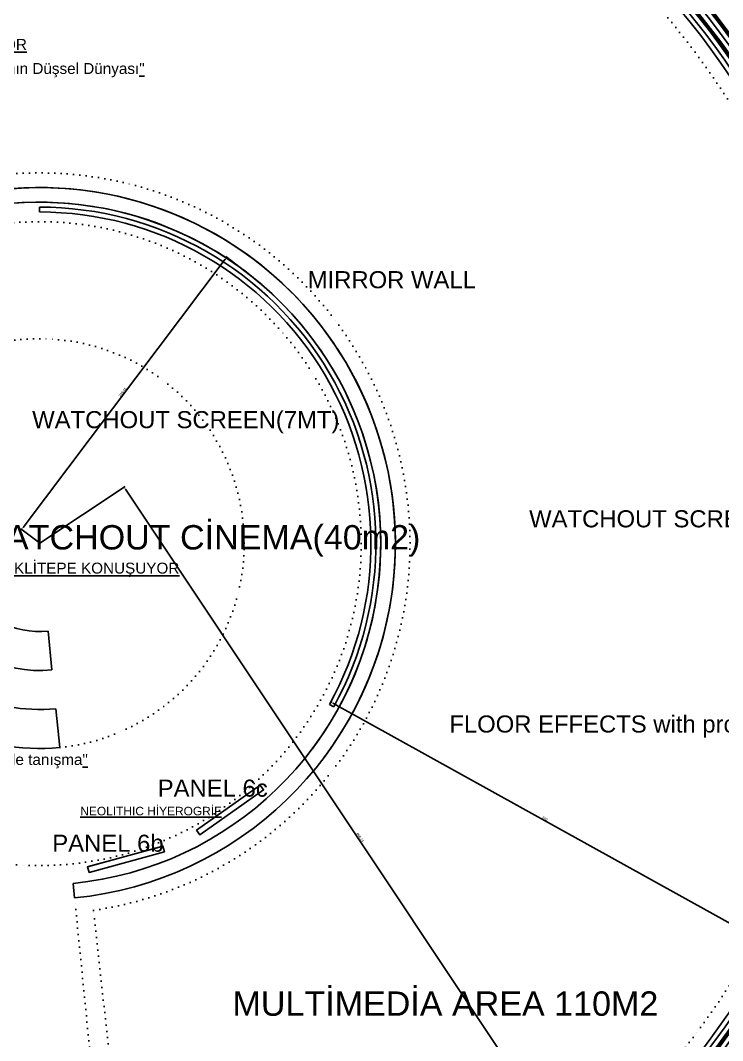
# Model space of a CAD drawing. Header units: millimetres. Extents: x 132785 to 150483, y 90225 to 103753.
# Drawn here: x 135701 to 136421, y 92739 to 93785 of the extents above; entities that cross this region are included whole.
import ezdxf

# ---------------------------------------------------------------- set-up
doc = ezdxf.new("R2010")
doc.units = ezdxf.units.MM
doc.linetypes.add('061-GZM-AP-100$0$HIDDEN', pattern=[0.375, 0.25, -0.125])
doc.linetypes.add('DOT', pattern=[6.35, 0, -6.35])
doc.layers.add('061-GZM-AP-100$0$A-HATCH', color=8, linetype='Continuous')
doc.layers.add('061-GZM-AP-100$0$A-kiris', color=252, linetype='Continuous', lineweight=0)
doc.styles.get("Standard").update_dxf_attribs({"font": 'arial.ttf'})
doc.dimstyles.new('ISO-25', dxfattribs={"dimtxt": 2.5, "dimasz": 2.5, "dimexe": 1.25, "dimexo": 0.625, "dimtad": 1, "dimtxsty": 'Standard', "dimcen": 2.5, "dimadec": 0, "dimazin": 0, "dimtfac": 1, "dimtmove": 0, "dimatfit": 3, "dimfxl": 1, "dimarcsym": 0})

# ---------------------------------------------------------------- blocks, each defined once
blk = doc.blocks.new('*D86')
at = {"color": 0, "lineweight": -2, "transparency": 16777216}
for p, q in [((135721.4, 93249.1), (135808.7, 93307.3)), ((135809, 93304.5), (136286.8, 92587.9)), ((136201.9, 92528.3), (136289.2, 92586.5))]:
    blk.add_line(p, q, dxfattribs=at)
at = {"color": 0, "transparency": 16777216}
for points in [[(135809.4, 93304.7), (135808.7, 93304.3), (135807.6, 93306.6)], [(136287.1, 92588.1), (136286.4, 92587.7), (136288.2, 92585.8)]]:
    blk.add_solid(points, dxfattribs=at)
at = {"color": 0, "transparency": 16777216, "insert": (136049.7, 92947.4), "char_height": 2.5, "attachment_point": 5, "rotation": 303.6901}
blk.add_mtext('866,25', dxfattribs=at)
blk = doc.blocks.new('*D87')
at = {"color": 0, "lineweight": -2, "transparency": 16777216}
for p, q in [((136018.5, 93084.4), (136020.2, 93087.4)), ((136021.8, 93085.1), (136454.7, 92845.1)), ((136455.8, 92842), (136457.5, 92845))]:
    blk.add_line(p, q, dxfattribs=at)
at = {"color": 0, "transparency": 16777216}
for points in [[(136022, 93085.5), (136021.6, 93084.8), (136019.6, 93086.3)], [(136454.9, 92845.5), (136454.5, 92844.8), (136456.9, 92843.9)]]:
    blk.add_solid(points, dxfattribs=at)
at = {"color": 0, "transparency": 16777216, "insert": (136239.2, 92966.8), "char_height": 2.5, "attachment_point": 5, "rotation": 331}
blk.add_mtext('500', dxfattribs=at)
blk = doc.blocks.new('*D88')
at = {"color": 0, "lineweight": -2, "transparency": 16777216}
for p, q in [((135704.2, 93265.1), (135911.5, 93540.2)), ((135931.2, 93528.4), (135912, 93542.9)), ((135720.9, 93249.4), (135701.7, 93263.9))]:
    blk.add_line(p, q, dxfattribs=at)
at = {"color": 0, "transparency": 16777216}
for points in [[(135911.2, 93540.4), (135911.8, 93539.9), (135913, 93542.2)], [(135703.9, 93265.4), (135704.5, 93264.9), (135702.7, 93263.1)]]:
    blk.add_solid(points, dxfattribs=at)
at = {"color": 0, "transparency": 16777216, "insert": (135806.2, 93403.9), "char_height": 2.5, "attachment_point": 5, "rotation": 52.9908}
blk.add_mtext('349,41', dxfattribs=at)

msp = doc.modelspace()

# ---------------------------------------------------------------- hatches: boundary and pattern name
at = {"layer": '061-GZM-AP-100$0$A-HATCH'}
h = msp.add_hatch(dxfattribs=at)
h.set_pattern_fill('ANSI35', color=253, angle=-37, style=0)
h.set_pattern_definition([(8, (135720.849, 93248.707), (-0.88375, 6.288202), []), (8, (135724.435, 93246.005), (-0.88375, 6.288202), [7.9375, -1.5875, 0, -1.5875])])
h.paths.add_polyline_path([(136069.799, 91840.753), (136123.247, 91648.027), (136161.792, 91658.717), (136108.344, 91851.443)])
h.paths.add_polyline_path([(136783.098, 92260.919), (136968.543, 92078.682), (136940.507, 92050.152), (136755.062, 92232.389)])
h.paths.add_polyline_path([(137089.158, 93428.388), (137085.679, 93453.144), (136743.963, 93405.119), (136747.442, 93380.363)])
edge = h.paths.add_edge_path()
edge.add_line((137161.19, 93415.79), (137136.426, 93412.31))
edge.add_arc((135720.849, 93248.707), 1425, 352.502601, 366.592595, ccw=False)
edge.add_line((137133.666, 93062.771), (136747.441, 93117.052))
edge.add_line((136747.441, 93117.052), (136743.962, 93092.295))
edge.add_line((136743.962, 93092.295), (137154.945, 93034.535))
edge.add_arc((135720.849, 93248.707), 1450, 351.506065, 366.616865)

# ---------------------------------------------------------------- linework, layer by layer
for p, q in [((135720.849, 93588.707), (135720.849, 93593.707)), ((136018.22, 93083.872), (136022.593, 93081.448)), ((135769.898, 92917.317), (135847.886, 92938.729))]:
    msp.add_line(p, q)
at = {"color": 7}
for p, q in [((135733.721, 93119.346), (135729.76, 93159.149)), ((135741.642, 93039.739), (135737.681, 93079.543)), ((135756.989, 92885.501), (135755.504, 92900.427))]:
    msp.add_line(p, q, dxfattribs=at)
at = {"color": 253, "linetype": 'DOT'}
for p, q in [((135788.178, 92572.049), (135756.989, 92885.501)), ((135825.84, 92415.294), (135776.486, 92872.802))]:
    msp.add_line(p, q, dxfattribs=at)
for points in [[(135881.913, 92954.967), (135947.216, 93001.177), (135950.682, 92996.28), (135885.378, 92950.069)], [(135770.319, 92917.433), (135847.465, 92938.613), (135849.053, 92932.827), (135771.908, 92911.647)]]:
    msp.add_lwpolyline(points, close=True)
msp.add_circle((135720.849, 93248.707), 330, dxfattribs=at)
at = {"color": 253}
for radius, start, end in [(877.5, 324.469171, 141.530744), (878.75, 334.813528, 131.186478), (880, 334.894338, 131.105668), (867.5, 276.018284, 144.981716), (866.25, 276.098149, 144.901851), (865, 276.178241, 144.821759)]:
    msp.add_arc((135720.849, 93248.707), radius, start, end, dxfattribs=at)
at = {"color": 253, "ltscale": 12}
msp.add_arc((135720.849, 93248.707), 872.5, 276.029645, 141.850752, dxfattribs=at)
for radius, start, end in [(860, 276.167645, 144.832355), (855, 276.156926, 144.843074)]:
    msp.add_arc((135720.849, 93248.707), radius, start, end)
at = {"color": 253, "linetype": 'DOT'}
for radius, start, end in [(840, 277.180119, 143.819919), (380, 278.419189, 143.05578), (210, 275.682373, 145.317627)]:
    msp.add_arc((135720.849, 93248.707), radius, start, end, dxfattribs=at)
at = {"color": 7}
for radius, start, end in [(365, 275.682373, 145.317627), (365, 323, 143), (350, 275.682373, 145.317627), (350, 323, 143), (345, 331, 90), (340, 331, 90), (1380.444, 170.499922, 284.877443), (210, 145.317627, 275.682373), (170, 145.317627, 275.682373), (130, 145.317627, 275.682373), (90, 145.317627, 275.682373)]:
    msp.add_arc((135720.849, 93248.707), radius, start, end, dxfattribs=at)
at = {"layer": '061-GZM-AP-100$0$A-kiris', "color": 253, "linetype": '061-GZM-AP-100$0$HIDDEN', "ltscale": 50}
for radius in [1450, 1400]:
    msp.add_circle((135720.849, 93248.707), radius, dxfattribs=at)

# ---------------------------------------------------------------- texts
at = {"color": 7, "char_height": 11.2, "attachment_point": 1}
for s, insert in [('{\\LGÖBEKLİTEPE KONUŞUYOR}', (135493.322, 93766.052)), ('"Kültürel Bellek ve Taş Çağının Düşsel Dünyası{\\L"}', (135493.322, 93741.374)), ('{\\LGÖBEKLİTEPE KONUŞUYOR}', (135649.625, 93229.23)), ('"Taş Çağı Dünyası ve resimleriyle tanışma{\\L"}', (135469.922, 93033.002))]:
    msp.add_mtext_dynamic_manual_height_columns(s, width=670.8921, gutter_width=12.5, heights=[0], dxfattribs=dict(at, insert=insert))
at = {"color": 253, "attachment_point": 1}
for s, width, insert, char_height in [('MIRROR WALL', 670.8921, (135995.967, 93528.042), 17.5), ('WATCHOUT SCREEN(7MT)', 670.8921, (135713.458, 93384.576), 17.5), ('WATCHOUT CİNEMA(40m2) ', 509.70191, (135653.637, 93267.713), 25), ('WATCHOUT SCREEN 30MT', 670.8921, (136223.018, 93282.919), 17.5), ('FLOOR EFFECTS with projectors', 670.8921, (136141.189, 93072.579), 17.5), ('PANEL 6c ', 509.70191, (135842.206, 93006.828), 17.5), ('PANEL 6b ', 509.70191, (135734.076, 92950.366), 17.5), ('MULTİMEDİA AREA 110M2', 509.70191, (135918.851, 92789.719), 25)]:
    msp.add_mtext_dynamic_manual_height_columns(s, width=width, gutter_width=12.5, heights=[0], dxfattribs=dict(at, insert=insert, char_height=char_height))
at = {"insert": (135762.807, 92978.925), "char_height": 8.75, "attachment_point": 1}
msp.add_mtext_dynamic_manual_height_columns('{\\LNEOLITHIC HİYEROGRİF }', width=509.70191, gutter_width=12.5, heights=[0], dxfattribs=at)

# ---------------------------------------------------------------- dimensions: what is measured, and where the dimension line sits
for p1, p2, distance, picture, middle in [((135721.369, 93249.054), (135931.694, 93528.071), 23.389, '*D88', (135806.155, 93403.922)), ((135720.849, 93248.707), (136201.358, 92527.944), 104.318, '*D86', (136049.672, 92947.371)), ((136018.22, 93083.872), (136455.529, 92841.467), 2.809, '*D87', (136239.158, 92966.789))]:
    dim = msp.add_aligned_dim(p1=p1, p2=p2, distance=distance, dimstyle='ISO-25')
    dim.commit()
    dim.dimension.update_dxf_attribs({"geometry": picture, "text_midpoint": middle})

doc.saveas('drawing.dxf')
